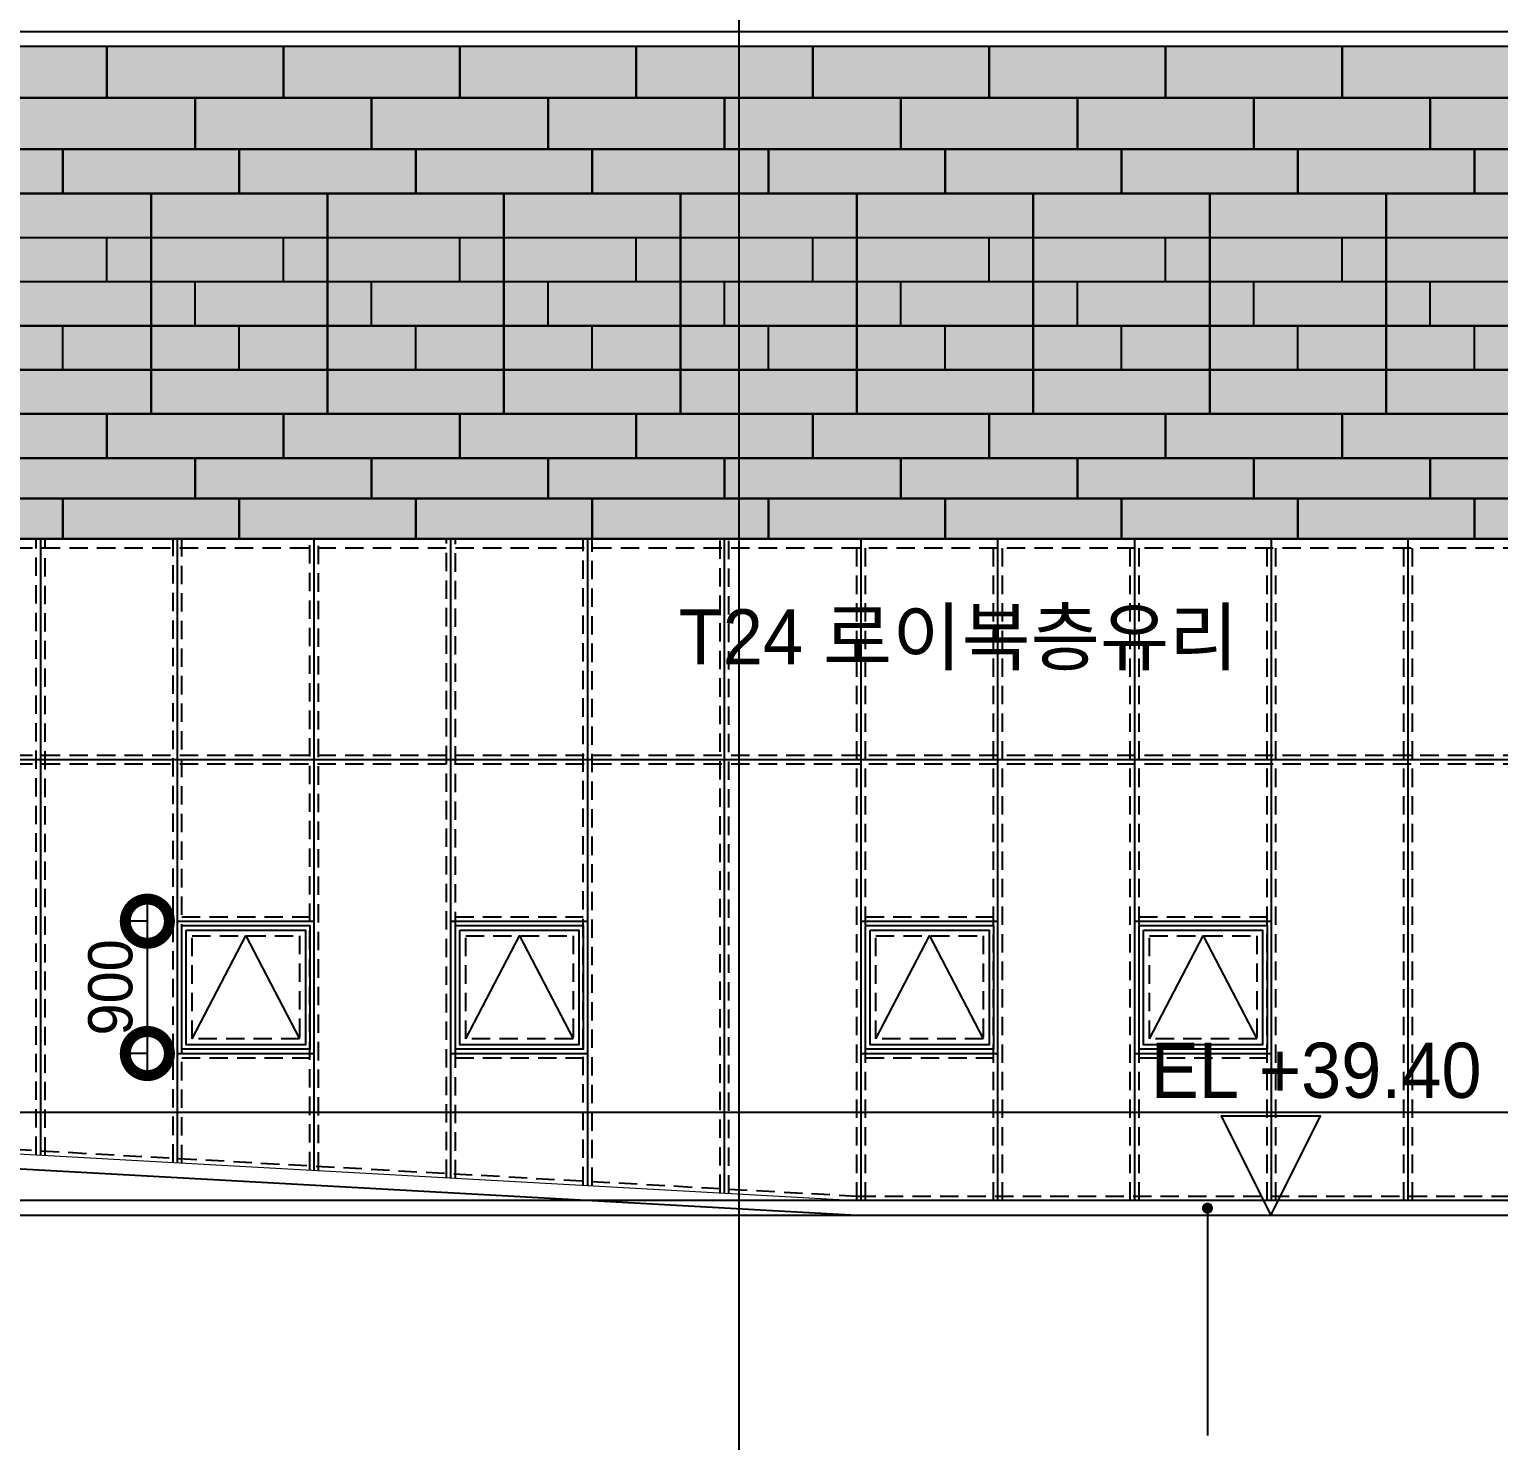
# Model space of a CAD drawing. Extents: x -430745 to 210250, y 0 to 148500.
# Drawn here: x 126168 to 136160, y 35497 to 45094 of the extents above; entities that cross this region are included whole.
import ezdxf
from ezdxf.enums import TextEntityAlignment as Align
from ezdxf.xclip import XClip

# ---------------------------------------------------------------- set-up
doc = ezdxf.new("R2010")
doc.units = 0
doc.header["$LTSCALE"] = 250
doc.header["$MEASUREMENT"] = 0
doc.header["$XCLIPFRAME"] = 2
doc.linetypes.add('ACAD_ISO05W100', pattern=[33, 24, -3, 0, -3, 0, -3])
doc.linetypes.add('DASHED', pattern=[0.75, 0.5, -0.25])
doc.layers.get('0').update_dxf_attribs({"linetype": 'CONTINUOUS'})
doc.layers.get('Defpoints').update_dxf_attribs({"linetype": 'CONTINUOUS'})
for name, color, linetype in [('# 레벨 계획', 193, 'CONTINUOUS'), ('A-CEN', 1, 'CONTINUOUS'), ('A-DIM', 7, 'CONTINUOUS'), ('A-ELE-253', 253, 'CONTINUOUS'), ('A-ELE-6', 6, 'CONTINUOUS'), ('A-ELE-7', 7, 'CONTINUOUS'), ('A-ELE-8 해치(세로)', 8, 'CONTINUOUS'), ('A-SITE', 2, 'ACAD_ISO05W100'), ('A-WIN-9', 9, 'CONTINUOUS'), ('A-WIN-HID', 9, 'DASHED'), ('X-배면도$0$A-ELE-8 해치', 8, 'CONTINUOUS')]:
    doc.layers.add(name, color=color, linetype=linetype)
doc.layers.add('A-ELE-9', color=9, linetype='CONTINUOUS', lineweight=5)
doc.layers.add('NOPLOT', color=193, linetype='CONTINUOUS', plot=False)
doc.layers.add('NOPLOT-TEXT', color=41, linetype='CONTINUOUS', plot=False)
doc.styles.add('Gdim', font='')
doc.styles.add('Gtx', font='')
doc.styles.get('Gdim').set_extended_font_data('Dotum')
doc.styles.get('Gtx').set_extended_font_data('Dotum')
doc.dimstyles.new('Gdim100', dxfattribs={"dimscale": 100, "dimtxt": 3, "dimasz": 6, "dimexe": 1.5, "dimexo": 2, "dimgap": 1, "dimtad": 1, "dimdec": 0, "dimzin": 0, "dimdsep": 46, "dimtxsty": 'Gdim', "dimblk": 'DOTSMALL', "dimcen": 1.5, "dimdle": 1.5, "dimclrd": 1, "dimclre": 1, "dimclrt": 256, "dimazin": 0, "dimtfac": 1, "dimtdec": 0, "dimtix": 1, "dimtmove": 2, "dimatfit": 3, "dimldrblk": 'DOTSMALL', "dimfxl": 1.5, "dimtolj": 1, "dimtzin": 0, "dimlwd": -1, "dimlwe": -1, "dimarcsym": 0})

# ---------------------------------------------------------------- blocks, each defined once
blk = doc.blocks.new('A-CEN-WEST2')
at = {"layer": 'A-CEN'}
for p, q in [((14347010.5, -438071.4), (14347010.5, -330738.1)), ((14386647.6, -420925.9, 0), (14240098.5, -420925.9, 0)), ((14386647.6, -421525.9, 0), (14300110.5, -421525.9, 0))]:
    blk.add_line(p, q, dxfattribs=at)
at = {"layer": 'A-CEN', "elevation": 0}
blk.add_lwpolyline([(14300110.5, -413575.9), (14386647.6, -413575.9)], dxfattribs=at)
blk = doc.blocks.new('A$C4f5f1e8d')
at = {"layer": '# 레벨 계획', "elevation": 0}
blk.add_lwpolyline([(94369.3, 600), (94706.8, 1275), (94031.8, 1275), (94369.3, 600)], dxfattribs=at)
at = {"layer": '# 레벨 계획', "style": 'Gtx'}
blk.add_text('EL +39.40', height=375, rotation=360, dxfattribs=at).set_placement((93552.4, 1398.7))
blk = doc.blocks.new('_DotSmall')
at = {"color": 0, "linetype": 'ByBlock', "const_width": 0.5}
blk.add_lwpolyline([(-0.0625, 0, 1), (0.0625, 0, 1)], format="xyb", close=True, dxfattribs=at)
blk = doc.blocks.new('*D47')
at = {"layer": 'Defpoints', "color": 0, "transparency": 16777216}
for p in [(126970.4, 39028.9, 0), (127175.3, 39028.9, 0), (127175.3, 38128.9, 0)]:
    blk.add_point(p, dxfattribs=at)
at = {"layer": 'NOPLOT', "color": 1, "transparency": 16777216}
for p, q in [((126970.4, 37978.9, 0), (126970.4, 39178.9, 0)), ((126975.3, 39028.9, 0), (126820.4, 39028.9, 0)), ((126975.3, 38128.9, 0), (126820.4, 38128.9, 0))]:
    blk.add_line(p, q, dxfattribs=at)
at = {"layer": 'NOPLOT', "color": 1, "transparency": 16777216, "xscale": 600, "yscale": 600, "zscale": 600}
for p, rotation in [((126970.4, 39028.9, 0), 90), ((126970.4, 38128.9, 0), 270)]:
    blk.add_blockref('_DotSmall', p, dxfattribs=dict(at, rotation=rotation))
at = {"layer": 'NOPLOT', "transparency": 16777216, "insert": (126720.2, 38578.9, 0), "char_height": 300, "attachment_point": 5, "rotation": 90, "style": 'Gdim'}
blk.add_mtext('\\A1;900', dxfattribs=at)
blk = doc.blocks.new('*U166')
for p, q in [((-32400, 0), (-32400, 275)), ((-31200, 0), (-31200, 275)), ((-30000, 0), (-30000, 275)), ((-28800, 0), (-28800, 275)), ((-27600, 0), (-27600, 275)), ((-26400, 0), (-26400, 275)), ((-25200, 0), (-25200, 275)), ((-24000, 0), (-24000, 275)), ((-22800, 0), (-22800, 275))]:
    blk.add_line(p, q)
at = {"layer": 'NOPLOT'}
for points in [[(-33600, 275), (-32400, 275), (-32400, 0), (-33600, 0)], [(-32400, 275), (-31200, 275), (-31200, 0), (-32400, 0)], [(-31200, 275), (-30000, 275), (-30000, 0), (-31200, 0)], [(-30000, 275), (-28800, 275), (-28800, 0), (-30000, 0)], [(-28800, 275), (-27600, 275), (-27600, 0), (-28800, 0)], [(-27600, 275), (-26400, 275), (-26400, 0), (-27600, 0)], [(-26400, 275), (-25200, 275), (-25200, 0), (-26400, 0)], [(-25200, 275), (-24000, 275), (-24000, 0), (-25200, 0)], [(-24000, 275), (-22800, 275), (-22800, 0), (-24000, 0)], [(-22800, 275), (-21600, 275), (-21600, 0), (-22800, 0)]]:
    blk.add_lwpolyline(points, close=True, dxfattribs=at)
blk = doc.blocks.new('*U168')
for p, q in [((-31200, 0), (-31200, 275)), ((-30000, 0), (-30000, 275)), ((-28800, 0), (-28800, 275)), ((-27600, 0), (-27600, 275)), ((-26400, 0), (-26400, 275)), ((-25200, 0), (-25200, 275)), ((-24000, 0), (-24000, 275)), ((-22800, 0), (-22800, 275))]:
    blk.add_line(p, q)
at = {"layer": 'NOPLOT'}
for points in [[(-32400, 275), (-31200, 275), (-31200, 0), (-32400, 0)], [(-31200, 275), (-30000, 275), (-30000, 0), (-31200, 0)], [(-30000, 275), (-28800, 275), (-28800, 0), (-30000, 0)], [(-28800, 275), (-27600, 275), (-27600, 0), (-28800, 0)], [(-27600, 275), (-26400, 275), (-26400, 0), (-27600, 0)], [(-26400, 275), (-25200, 275), (-25200, 0), (-26400, 0)], [(-25200, 275), (-24000, 275), (-24000, 0), (-25200, 0)], [(-24000, 275), (-22800, 275), (-22800, 0), (-24000, 0)], [(-22800, 275), (-21600, 275), (-21600, 0), (-22800, 0)]]:
    blk.add_lwpolyline(points, close=True, dxfattribs=at)
blk = doc.blocks.new('*U174')
for p, q in [((-31200, 900), (-31200, 1200)), ((-30000, 900), (-30000, 1200)), ((-28800, 900), (-28800, 1200)), ((-27600, 900), (-27600, 1200)), ((-26400, 900), (-26400, 1200)), ((-25200, 900), (-25200, 1200)), ((-24000, 900), (-24000, 1200)), ((-22800, 900), (-22800, 1200)), ((-31500, 600), (-31500, 900)), ((-30300, 600), (-30300, 900)), ((-29100, 600), (-29100, 900)), ((-27900, 600), (-27900, 900)), ((-26700, 600), (-26700, 900)), ((-25500, 600), (-25500, 900)), ((-24300, 600), (-24300, 900)), ((-23100, 600), (-23100, 900)), ((-30900, 300), (-30900, 600)), ((-29700, 300), (-29700, 600)), ((-28500, 300), (-28500, 600)), ((-27300, 300), (-27300, 600)), ((-26100, 300), (-26100, 600)), ((-24900, 300), (-24900, 600)), ((-23700, 300), (-23700, 600)), ((-22500, 300), (-22500, 600)), ((-31800, 0), (-31800, 300)), ((-30600, 0), (-30600, 300)), ((-29400, 0), (-29400, 300)), ((-28200, 0), (-28200, 300)), ((-27000, 0), (-27000, 300)), ((-25800, 0), (-25800, 300)), ((-24600, 0), (-24600, 300)), ((-23400, 0), (-23400, 300)), ((-22200, 0), (-22200, 300))]:
    blk.add_line(p, q)
at = {"layer": 'NOPLOT'}
for p, q in [((-32400, 900), (-31200, 900)), ((-31200, 900), (-30000, 900)), ((-30000, 900), (-28800, 900)), ((-28800, 900), (-27600, 900)), ((-27600, 900), (-26400, 900)), ((-26400, 900), (-25200, 900)), ((-25200, 900), (-24000, 900)), ((-24000, 900), (-22800, 900)), ((-22800, 900), (-21600, 900)), ((-32400, 600), (-31200, 600)), ((-31200, 600), (-30000, 600)), ((-30000, 600), (-28800, 600)), ((-28800, 600), (-27600, 600)), ((-27600, 600), (-26400, 600)), ((-26400, 600), (-25200, 600)), ((-25200, 600), (-24000, 600)), ((-24000, 600), (-22800, 600)), ((-22800, 600), (-21600, 600)), ((-32400, 300), (-31200, 300)), ((-31200, 300), (-30000, 300)), ((-30000, 300), (-28800, 300)), ((-28800, 300), (-27600, 300)), ((-27600, 300), (-26400, 300)), ((-26400, 300), (-25200, 300)), ((-25200, 300), (-24000, 300)), ((-24000, 300), (-22800, 300)), ((-22800, 300), (-21600, 300))]:
    blk.add_line(p, q, dxfattribs=at)
for points in [[(-32400, 1200), (-31200, 1200), (-31200, 0), (-32400, 0)], [(-31200, 1200), (-30000, 1200), (-30000, 0), (-31200, 0)], [(-30000, 1200), (-28800, 1200), (-28800, 0), (-30000, 0)], [(-28800, 1200), (-27600, 1200), (-27600, 0), (-28800, 0)], [(-27600, 1200), (-26400, 1200), (-26400, 0), (-27600, 0)], [(-26400, 1200), (-25200, 1200), (-25200, 0), (-26400, 0)], [(-25200, 1200), (-24000, 1200), (-24000, 0), (-25200, 0)], [(-24000, 1200), (-22800, 1200), (-22800, 0), (-24000, 0)], [(-22800, 1200), (-21600, 1200), (-21600, 0), (-22800, 0)]]:
    blk.add_lwpolyline(points, close=True, dxfattribs=at)
blk = doc.blocks.new('*U170')
for p, q in [((-31200, 0), (-31200, 300)), ((-30000, 0), (-30000, 300)), ((-28800, 0), (-28800, 300)), ((-27600, 0), (-27600, 300)), ((-26400, 0), (-26400, 300)), ((-25200, 0), (-25200, 300)), ((-24000, 0), (-24000, 300)), ((-22800, 0), (-22800, 300))]:
    blk.add_line(p, q)
at = {"layer": 'NOPLOT'}
for points in [[(-32400, 300), (-31200, 300), (-31200, 0), (-32400, 0)], [(-31200, 300), (-30000, 300), (-30000, 0), (-31200, 0)], [(-30000, 300), (-28800, 300), (-28800, 0), (-30000, 0)], [(-28800, 300), (-27600, 300), (-27600, 0), (-28800, 0)], [(-27600, 300), (-26400, 300), (-26400, 0), (-27600, 0)], [(-26400, 300), (-25200, 300), (-25200, 0), (-26400, 0)], [(-25200, 300), (-24000, 300), (-24000, 0), (-25200, 0)], [(-24000, 300), (-22800, 300), (-22800, 0), (-24000, 0)], [(-22800, 300), (-21600, 300), (-21600, 0), (-22800, 0)]]:
    blk.add_lwpolyline(points, close=True, dxfattribs=at)
blk = doc.blocks.new('*U172')
for p, q in [((-32400, 0), (-32400, 300)), ((-31200, 0), (-31200, 300)), ((-30000, 0), (-30000, 300)), ((-28800, 0), (-28800, 300)), ((-27600, 0), (-27600, 300)), ((-26400, 0), (-26400, 300)), ((-25200, 0), (-25200, 300)), ((-24000, 0), (-24000, 300))]:
    blk.add_line(p, q)
at = {"layer": 'NOPLOT'}
for points in [[(-33600, 300), (-32400, 300), (-32400, 0), (-33600, 0)], [(-32400, 300), (-31200, 300), (-31200, 0), (-32400, 0)], [(-31200, 300), (-30000, 300), (-30000, 0), (-31200, 0)], [(-30000, 300), (-28800, 300), (-28800, 0), (-30000, 0)], [(-28800, 300), (-27600, 300), (-27600, 0), (-28800, 0)], [(-27600, 300), (-26400, 300), (-26400, 0), (-27600, 0)], [(-26400, 300), (-25200, 300), (-25200, 0), (-26400, 0)], [(-25200, 300), (-24000, 300), (-24000, 0), (-25200, 0)], [(-24000, 300), (-22800, 300), (-22800, 0), (-24000, 0)]]:
    blk.add_lwpolyline(points, close=True, dxfattribs=at)
blk = doc.blocks.new('*U183')
for p, q in [((9600, 0), (9600, 300)), ((10800, 0), (10800, 300)), ((12000, 0), (12000, 300)), ((13200, 0), (13200, 300)), ((14400, 0), (14400, 300)), ((15600, 0), (15600, 300)), ((16800, 0), (16800, 300)), ((18000, 0), (18000, 300)), ((19200, 0), (19200, 300))]:
    blk.add_line(p, q)
at = {"layer": 'NOPLOT'}
for points in [[(8400, 300), (9600, 300), (9600, 0), (8400, 0)], [(9600, 300), (10800, 300), (10800, 0), (9600, 0)], [(10800, 300), (12000, 300), (12000, 0), (10800, 0)], [(12000, 300), (13200, 300), (13200, 0), (12000, 0)], [(13200, 300), (14400, 300), (14400, 0), (13200, 0)], [(14400, 300), (15600, 300), (15600, 0), (14400, 0)], [(15600, 300), (16800, 300), (16800, 0), (15600, 0)], [(16800, 300), (18000, 300), (18000, 0), (16800, 0)], [(18000, 300), (19200, 300), (19200, 0), (18000, 0)], [(19200, 300), (20400, 300), (20400, 0), (19200, 0)]]:
    blk.add_lwpolyline(points, close=True, dxfattribs=at)
blk = doc.blocks.new('*U181')
for p, q in [((10800, 0), (10800, 350)), ((12000, 0), (12000, 350)), ((13200, 0), (13200, 350)), ((14400, 0), (14400, 350)), ((15600, 0), (15600, 350)), ((16800, 0), (16800, 350)), ((18000, 0), (18000, 350)), ((19200, 0), (19200, 350))]:
    blk.add_line(p, q)
at = {"layer": 'NOPLOT'}
for points in [[(9600, 350), (10800, 350), (10800, 0), (9600, 0)], [(10800, 350), (12000, 350), (12000, 0), (10800, 0)], [(12000, 350), (13200, 350), (13200, 0), (12000, 0)], [(13200, 350), (14400, 350), (14400, 0), (13200, 0)], [(14400, 350), (15600, 350), (15600, 0), (14400, 0)], [(15600, 350), (16800, 350), (16800, 0), (15600, 0)], [(16800, 350), (18000, 350), (18000, 0), (16800, 0)], [(18000, 350), (19200, 350), (19200, 0), (18000, 0)], [(19200, 350), (20400, 350), (20400, 0), (19200, 0)]]:
    blk.add_lwpolyline(points, close=True, dxfattribs=at)
blk = doc.blocks.new('*U179')
for p, q in [((9600, 0), (9600, 350)), ((10800, 0), (10800, 350)), ((12000, 0), (12000, 350)), ((13200, 0), (13200, 350)), ((14400, 0), (14400, 350)), ((15600, 0), (15600, 350)), ((16800, 0), (16800, 350)), ((18000, 0), (18000, 350))]:
    blk.add_line(p, q)
at = {"layer": 'NOPLOT'}
for points in [[(8400, 350), (9600, 350), (9600, 0), (8400, 0)], [(9600, 350), (10800, 350), (10800, 0), (9600, 0)], [(10800, 350), (12000, 350), (12000, 0), (10800, 0)], [(12000, 350), (13200, 350), (13200, 0), (12000, 0)], [(13200, 350), (14400, 350), (14400, 0), (13200, 0)], [(14400, 350), (15600, 350), (15600, 0), (14400, 0)], [(15600, 350), (16800, 350), (16800, 0), (15600, 0)], [(16800, 350), (18000, 350), (18000, 0), (16800, 0)], [(18000, 350), (19200, 350), (19200, 0), (18000, 0)]]:
    blk.add_lwpolyline(points, close=True, dxfattribs=at)

msp = doc.modelspace()

# ---------------------------------------------------------------- hatches: boundary and pattern name
at = {"layer": 'A-ELE-253'}
h = msp.add_hatch(dxfattribs=at)
h.set_pattern_fill('AR-CONC', color=256, scale=3)
h.set_pattern_definition([(50, (0, 0), (546.554, -47.8173), [57.15, -628.65]), (355, (0, 0), (-105.7285, 573.17), [45.72, -502.92]), (100.451, (45.55, -4), (440.8275, 525.35), [48.57, -534.27]), (46.1842, (0, 152.4), (813.237, -126.127), [85.725, -942.975]), (96.6356, (67.8, 141.9), (712.2127, 742.2767), [72.855, -801.405]), (351.184, (0, 152.4), (712.214, 742.2754), [68.58, -754.38]), (21, (76.2, 114.3), (454.8446, -306.7966), [57.15, -628.65]), (326, (76.2, 114.3), (185.406, 552.5639), [45.72, -502.92]), (71.4514, (114.1, 88.73), (640.2495, 245.7686), [48.57, -534.27]), (37.5, (0, 0), (9.2658, 253.66512), [0, -496.824, 0, -510.54, 0, -504.825]), (7.5, (0, 0), (200.459, 300.54172), [0, -291.084, 0, -485.394, 0, -192.405]), (327.5, (-169.93, 0), (406.77179, -17.18623), [0, -190.5, 0, -594.36, 0, -788.67]), (317.5, (-246.13, 0), (444.38754, 76.2795), [0, -247.65, 0, -394.716, 0, -560.07])])
h.paths.add_polyline_path([(164395.3, 44978.9), (121565.3, 44978.9), (121565.3, 45078.9), (121565.3, 53078.9), (116195.3, 53078.9), (116195.3, 46578.9), (116195.3, 41628.9), (116445.3, 41628.9), (120745.3, 41628.9), (120745.3, 37728.9), (120745.3, 37628.9), (121565.3, 37628.9), (121565.3, 41628.9), (158195.3, 41628.9), (158195.3, 36928.9), (164395.3, 36928.9)])
at = {"layer": 'X-배면도$0$A-ELE-8 해치'}
h = msp.add_hatch(dxfattribs=at)
h.set_pattern_fill('_USER', color=256, scale=300, pattern_type=0)
h.set_pattern_definition([(0, (116195.25, 43678.93), (0, 300), [])])
h.paths.add_polyline_path([(164395.3, 43678.9), (116195.3, 43678.9), (116195.3, 42178.9), (116445.3, 42178.9), (120745.3, 42178.9), (121565.3, 42178.9), (158195.3, 42178.9), (164395.3, 42178.9)])

# ---------------------------------------------------------------- linework, layer by layer
at = {"layer": 'A-ELE-6'}
for p, q in [((121565.3, 45078.9), (164395.3, 45078.9)), ((121565.3, 44978.9), (164395.3, 44978.9)), ((121565.3, 41628.9), (158195.3, 41628.9))]:
    msp.add_line(p, q, dxfattribs=at)
at = {"layer": 'A-ELE-7', "linetype": 'Continuous', "elevation": 0}
msp.add_lwpolyline([(116195.3, 37728.9), (116195.3, 37728.9), (120745.3, 37728.9), (120745.3, 37628.9), (120995.3, 37628.9), (131795.2, 37028.9)], dxfattribs=at)
at = {"layer": 'A-ELE-9', "elevation": 0}
msp.add_lwpolyline([(121565.3, 37697.4), (131798, 37128.9), (143645.3, 37128.9)], dxfattribs=at)
at = {"layer": 'A-SITE', "linetype": 'Continuous', "elevation": 0}
msp.add_lwpolyline([(39095.3, 37428.9), (53648, 37428.9), (69095.2, 37278.9), (70695.2, 37278.9), (85295.2, 37028.9), (85295.2, 37028.9), (94785.3, 37028.9), (94785.3, 36928.9), (106705.3, 36928.9), (106705.3, 37028.9), (116195.3, 37028.9), (131795.2, 37028.9), (143795.3, 37028.9), (143795.3, 37128.9), (145795.3, 37128.9), (145795.3, 37028.9), (147845.3, 37028.9), (149645.3, 36928.9), (175087.2, 36928.9), (182750, 36503.2)], dxfattribs=at)
at = {"layer": 'A-WIN-9'}
for p, q in [((126245.3, 37437.4), (126245.3, 41628.9)), ((127175.3, 37385.8), (127175.3, 41628.9)), ((128105.3, 37334.1), (128105.3, 41628.9)), ((129035.3, 37282.4), (129035.3, 41628.9)), ((129965.3, 37230.8), (129965.3, 41628.9)), ((130895.3, 37179.1), (130895.3, 41628.9)), ((131825.3, 37128.9), (131825.3, 41628.9)), ((132755.3, 37128.9), (132755.3, 41628.9)), ((133685.3, 37128.9), (133685.3, 41628.9)), ((134615.3, 37128.9), (134615.3, 41628.9)), ((135545.3, 37128.9), (135545.3, 41628.9)), ((121565.3, 40128.9, 0), (158195.3, 40128.9, 0)), ((127175.3, 39028.9), (128105.3, 39028.9)), ((129035.3, 39028.9), (129965.3, 39028.9)), ((131825.3, 39028.9), (132755.3, 39028.9)), ((133685.3, 39028.9), (134615.3, 39028.9)), ((127175.3, 38128.9), (128105.3, 38128.9)), ((129035.3, 38128.9), (129965.3, 38128.9)), ((131825.3, 38128.9), (132755.3, 38128.9)), ((133685.3, 38128.9), (134615.3, 38128.9))]:
    msp.add_line(p, q, dxfattribs=at)
at = {"layer": 'A-WIN-9', "elevation": 0}
for points in [[(127205.3, 38998.9), (128075.3, 38998.9), (128075.3, 38158.9), (127205.3, 38158.9)], [(129065.3, 38998.9), (129935.3, 38998.9), (129935.3, 38158.9), (129065.3, 38158.9)], [(131855.3, 38998.9), (132725.3, 38998.9), (132725.3, 38158.9), (131855.3, 38158.9)], [(133715.3, 38998.9), (134585.3, 38998.9), (134585.3, 38158.9), (133715.3, 38158.9)], [(127235.3, 38968.9), (128045.3, 38968.9), (128045.3, 38188.9), (127235.3, 38188.9)], [(129095.3, 38968.9), (129905.3, 38968.9), (129905.3, 38188.9), (129095.3, 38188.9)], [(131885.3, 38968.9), (132695.3, 38968.9), (132695.3, 38188.9), (131885.3, 38188.9)], [(133745.3, 38968.9), (134555.3, 38968.9), (134555.3, 38188.9), (133745.3, 38188.9)]]:
    msp.add_lwpolyline(points, close=True, dxfattribs=at)
at = {"layer": 'A-WIN-9', "color": 1, "elevation": 0}
for points in [[(127275.3, 38228.9), (127640.3, 38928.9), (128005.3, 38228.9)], [(129135.3, 38228.9), (129500.3, 38928.9), (129865.3, 38228.9)], [(131925.3, 38228.9), (132290.3, 38928.9), (132655.3, 38228.9)], [(133785.3, 38228.9), (134150.3, 38928.9), (134515.3, 38228.9)]]:
    msp.add_lwpolyline(points, dxfattribs=at)
at = {"layer": 'A-WIN-HID'}
for p, q in [((121565.3, 41568.9), (158195.3, 41568.9)), ((126215.3, 37439.1), (126215.3, 41628.9)), ((126275.3, 37435.8), (126275.3, 41628.9)), ((127145.3, 37387.4), (127145.3, 41628.9)), ((127205.3, 37384.1), (127205.3, 41628.9)), ((128075.3, 37335.8, 0), (128075.3, 41628.9)), ((128135.3, 37332.4, 0), (128135.3, 41628.9)), ((129005.3, 37284.1), (129005.3, 41628.9)), ((129065.3, 37280.8), (129065.3, 41628.9)), ((129935.3, 37232.4), (129935.3, 41628.9)), ((129995.3, 37229.1), (129995.3, 41628.9)), ((130865.3, 37180.8), (130865.3, 41628.9)), ((130925.3, 37177.4), (130925.3, 41628.9)), ((131795.3, 37128.9), (131795.3, 41628.9)), ((131855.3, 37128.9), (131855.3, 41628.9)), ((132725.3, 37128.9), (132725.3, 41628.9)), ((132785.3, 37128.9), (132785.3, 41628.9)), ((133655.3, 37128.9), (133655.3, 41628.9)), ((133715.3, 37128.9), (133715.3, 41628.9)), ((134585.3, 37128.9), (134585.3, 41628.9)), ((134645.3, 37128.9), (134645.3, 41628.9)), ((135515.3, 37128.9), (135515.3, 41628.9)), ((135575.3, 37128.9), (135575.3, 41628.9)), ((121565.3, 40158.9, 0), (158195.3, 40158.9, 0)), ((121565.3, 40098.9, 0), (158195.3, 40098.9, 0)), ((127205.3, 39058.9), (128075.3, 39058.9)), ((129065.3, 39058.9), (129935.3, 39058.9)), ((131855.3, 39058.9), (132725.3, 39058.9)), ((133715.3, 39058.9), (134585.3, 39058.9)), ((127205.3, 38098.9), (128075.3, 38098.9)), ((129065.3, 38098.9), (129935.3, 38098.9)), ((131855.3, 38098.9), (132725.3, 38098.9)), ((133715.3, 38098.9), (134585.3, 38098.9))]:
    msp.add_line(p, q, dxfattribs=at)
at = {"layer": 'A-WIN-HID', "elevation": 0}
for points in [[(127275.3, 38928.9), (128005.3, 38928.9), (128005.3, 38228.9), (127275.3, 38228.9)], [(129135.3, 38928.9), (129865.3, 38928.9), (129865.3, 38228.9), (129135.3, 38228.9)], [(131925.3, 38928.9), (132655.3, 38928.9), (132655.3, 38228.9), (131925.3, 38228.9)], [(133785.3, 38928.9), (134515.3, 38928.9), (134515.3, 38228.9), (133785.3, 38228.9)]]:
    msp.add_lwpolyline(points, close=True, dxfattribs=at)
msp.add_lwpolyline([(121565.3, 37727.5), (131798.9, 37158.9), (143895.3, 37158.9)], dxfattribs=at)
at = {"layer": 'NOPLOT-TEXT', "linetype": 'Continuous'}
msp.add_line((134180.2, 37056), (134180.2, 35531.5), dxfattribs=at)
at = {"layer": 'NOPLOT-TEXT', "linetype": 'Continuous', "const_width": 37.4, "elevation": 0}
msp.add_lwpolyline([(134199, 37077.3, 1), (134161.4, 37077.3, 1)], format="xyb", close=True, dxfattribs=at)
at = {"layer": 'X-배면도$0$A-ELE-8 해치'}
for p, q in [((116195.3, 44628.9), (164395.3, 44628.9)), ((116195.3, 44278.9), (164395.3, 44278.9)), ((116195.3, 43978.9), (164395.3, 43978.9)), ((116195.3, 43678.9), (164395.3, 43678.9)), ((116195.3, 42178.9), (164395.3, 42178.9)), ((116195.3, 41903.9), (164395.3, 41903.9))]:
    msp.add_line(p, q, dxfattribs=at)

# ---------------------------------------------------------------- block references
at = {"layer": '# 레벨 계획'}
msp.add_blockref('A$C4f5f1e8d', (40241.5, 36428.9), dxfattribs=at)
at = {"layer": 'A-DIM'}
msp.add_blockref('A-CEN-WEST2', (-14216015.2, 458654.8), dxfattribs=at)
at = {"layer": 'A-ELE-8 해치(세로)'}
for name, p in [('*U179', (117095.3, 44628.9)), ('*U181', (116495.3, 44278.9)), ('*U183', (116795.3, 43978.9)), ('*U174', (158195.3, 42778.9)), ('*U170', (158195.3, 42478.9))]:
    msp.add_blockref(name, p, dxfattribs=at)
ref = msp.add_blockref('*U172', (159095.3, 42178.9), dxfattribs=at)
XClip(ref).set_block_clipping_path([(-42900, 0), (5299.998715091, 300)])
ref = msp.add_blockref('*U168', (158495.3, 41903.9), dxfattribs=at)
XClip(ref).set_block_clipping_path([(-42300.0015668913, 0), (5899.998715091, 275)])
ref = msp.add_blockref('*U166', (158795.3, 41628.9), dxfattribs=at)
XClip(ref).set_block_clipping_path([(-42600, 0), (5599.998715091, 275)])

# ---------------------------------------------------------------- texts
at = {"layer": 'NOPLOT-TEXT', "linetype": 'Continuous', "style": 'Gtx'}
msp.add_text('T24 로이복층유리', height=375, rotation=360, dxfattribs=at).set_placement((134389.3, 40962.2), align=Align.MIDDLE_RIGHT)

# ---------------------------------------------------------------- dimensions: what is measured, and where the dimension line sits
at = {"layer": 'NOPLOT'}
dim = msp.add_linear_dim(base=(126970.4, 39028.9, 0), p1=(127175.3, 38128.9, 0), p2=(127175.3, 39028.9, 0), angle=90, dimstyle='Gdim100', dxfattribs=at)
dim.commit()
dim.dimension.update_dxf_attribs({"geometry": '*D47', "text_midpoint": (126720.2, 38578.9, 0)})

doc.saveas('drawing.dxf')
